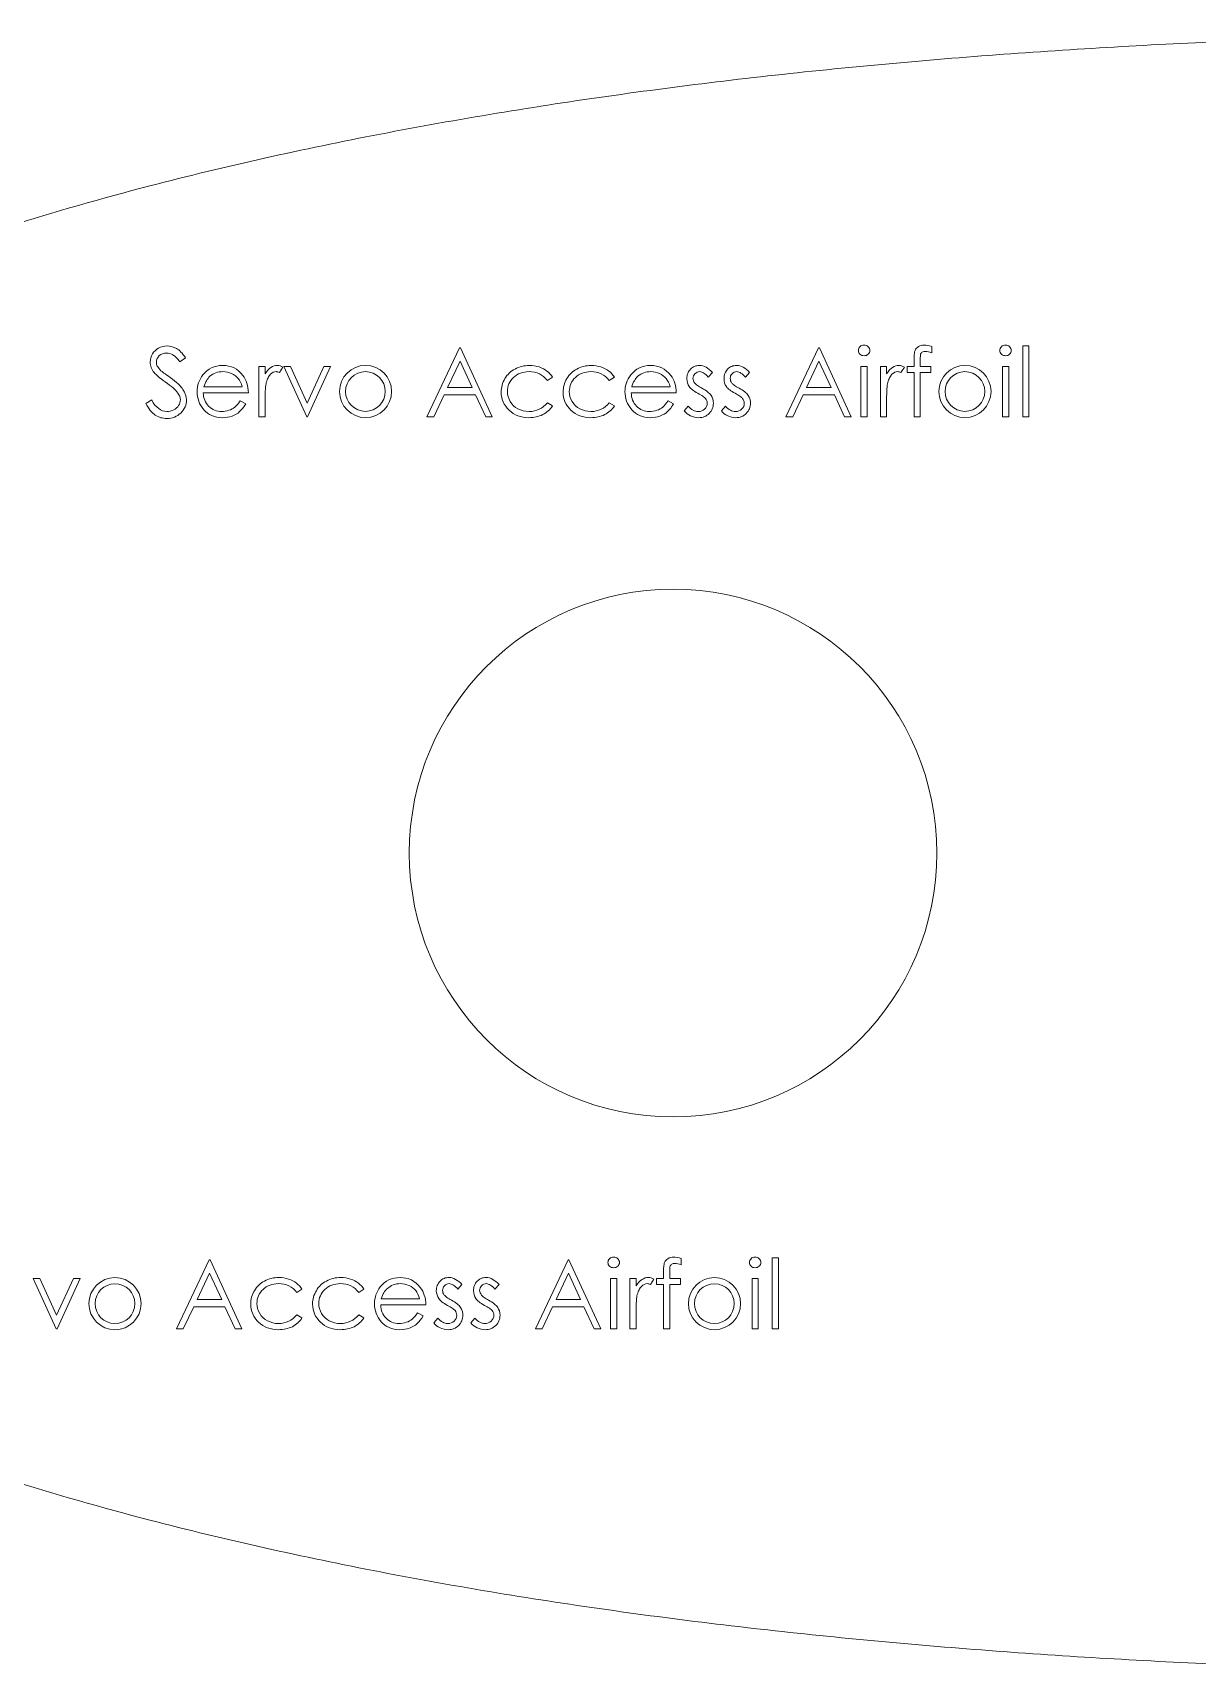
# Model space of a CAD drawing. Header units: inches. Extents: x 2.51 to 9.12, y 4.47 to 5.66.
# Drawn here: x 3.348 to 4.192, y 4.474 to 5.664 of the extents above; entities that cross this region are included whole.
import ezdxf

# ---------------------------------------------------------------- set-up
doc = ezdxf.new("R2010")
doc.units = ezdxf.units.IN
doc.header["$MEASUREMENT"] = 0

msp = doc.modelspace()

# ---------------------------------------------------------------- linework, layer by layer
at = {"color": 5, "linetype": 'Continuous', "lineweight": 0, "flags": 128}
for points in [[(3.4297, 5.3948), (3.4339, 5.3974), (3.4339, 5.3974), (3.4351, 5.3954), (3.4363, 5.3937), (3.4376, 5.3923), (3.439, 5.3911), (3.4404, 5.3902), (3.4418, 5.3896), (3.4433, 5.3892), (3.4449, 5.389), (3.4449, 5.389), (3.4462, 5.3891), (3.4474, 5.3893), (3.4487, 5.3897), (3.4499, 5.3902), (3.451, 5.3908), (3.4519, 5.3916), (3.4528, 5.3924), (3.4534, 5.3933), (3.454, 5.3943), (3.4544, 5.3954), (3.4546, 5.3964), (3.4547, 5.3975), (3.4547, 5.3975), (3.4545, 5.3987), (3.4542, 5.4), (3.4536, 5.4012), (3.4529, 5.4024), (3.4529, 5.4024), (3.4522, 5.4033), (3.4514, 5.4042), (3.4504, 5.4051), (3.4494, 5.4061), (3.4482, 5.4071), (3.4469, 5.4081), (3.4454, 5.4092), (3.4438, 5.4104), (3.4438, 5.4104), (3.4423, 5.4115), (3.4409, 5.4126), (3.4396, 5.4135), (3.4385, 5.4144), (3.4376, 5.4153), (3.4368, 5.416), (3.4361, 5.4166), (3.4357, 5.4172), (3.4357, 5.4172), (3.435, 5.4181), (3.4344, 5.419), (3.4339, 5.4199), (3.4336, 5.4209), (3.4332, 5.4218), (3.433, 5.4228), (3.4329, 5.4238), (3.4329, 5.4248), (3.4329, 5.4248), (3.433, 5.4264), (3.4333, 5.4279), (3.4337, 5.4293), (3.4344, 5.4307), (3.4353, 5.432), (3.4364, 5.4331), (3.4376, 5.4341), (3.4389, 5.4349), (3.4404, 5.4356), (3.4419, 5.4361), (3.4435, 5.4364), (3.4452, 5.4365), (3.4452, 5.4365), (3.4469, 5.4364), (3.4487, 5.436), (3.4503, 5.4354), (3.4519, 5.4347), (3.4527, 5.4342), (3.4535, 5.4336), (3.4543, 5.4329), (3.4551, 5.4321), (3.4559, 5.4312), (3.4568, 5.4302), (3.4576, 5.4292), (3.4585, 5.428), (3.4585, 5.428), (3.4544, 5.4249), (3.4544, 5.4249), (3.4537, 5.4259), (3.453, 5.4267), (3.4523, 5.4275), (3.4516, 5.4282), (3.451, 5.4288), (3.4504, 5.4293), (3.4498, 5.4297), (3.4493, 5.4301), (3.4482, 5.4306), (3.4471, 5.431), (3.4459, 5.4313), (3.4447, 5.4313), (3.4447, 5.4313), (3.4431, 5.4312), (3.4417, 5.4309), (3.4405, 5.4303), (3.4394, 5.4295), (3.4385, 5.4285), (3.4379, 5.4275), (3.4375, 5.4263), (3.4373, 5.425), (3.4373, 5.425), (3.4374, 5.4242), (3.4375, 5.4234), (3.4377, 5.4226), (3.438, 5.4219), (3.4385, 5.4211), (3.439, 5.4203), (3.4398, 5.4194), (3.4406, 5.4185), (3.4406, 5.4185), (3.441, 5.4183), (3.4414, 5.4179), (3.4421, 5.4174), (3.4428, 5.4168), (3.4437, 5.4162), (3.4448, 5.4154), (3.446, 5.4145), (3.4474, 5.4136), (3.4474, 5.4136), (3.449, 5.4124), (3.4505, 5.4112), (3.4518, 5.4101), (3.4531, 5.409), (3.4541, 5.408), (3.4551, 5.4069), (3.4559, 5.4059), (3.4566, 5.405), (3.4577, 5.4031), (3.4585, 5.4012), (3.459, 5.3993), (3.4591, 5.3974), (3.4591, 5.3974), (3.4591, 5.3961), (3.4589, 5.3948), (3.4586, 5.3935), (3.4581, 5.3923), (3.4575, 5.3912), (3.4568, 5.39), (3.456, 5.389), (3.455, 5.3879), (3.4539, 5.387), (3.4528, 5.3862), (3.4516, 5.3855), (3.4504, 5.3849), (3.4491, 5.3845), (3.4477, 5.3842), (3.4463, 5.384), (3.4449, 5.3839), (3.4449, 5.3839), (3.4437, 5.3839), (3.4426, 5.3841), (3.4415, 5.3843), (3.4405, 5.3845), (3.4395, 5.3849), (3.4385, 5.3853), (3.4375, 5.3858), (3.4365, 5.3864), (3.4356, 5.3871), (3.4347, 5.3879), (3.4338, 5.3888), (3.4329, 5.3898), (3.4321, 5.3909), (3.4313, 5.3921), (3.4305, 5.3934), (3.4297, 5.3948)], [(3.6579, 5.4352), (3.6809, 5.3852), (3.6809, 5.3852), (3.6761, 5.3852), (3.6761, 5.3852), (3.6687, 5.4012), (3.6687, 5.4012), (3.646, 5.4012), (3.646, 5.4012), (3.6384, 5.3852), (3.6384, 5.3852), (3.6335, 5.3852), (3.6335, 5.3852), (3.6572, 5.4352), (3.6572, 5.4352), (3.6579, 5.4352)], [(3.9181, 5.4352), (3.9412, 5.3852), (3.9412, 5.3852), (3.9363, 5.3852), (3.9363, 5.3852), (3.9289, 5.4012), (3.9289, 5.4012), (3.9063, 5.4012), (3.9063, 5.4012), (3.8987, 5.3852), (3.8987, 5.3852), (3.8938, 5.3852), (3.8938, 5.3852), (3.9175, 5.4352), (3.9175, 5.4352), (3.9181, 5.4352)], [(3.9505, 5.4371), (3.9513, 5.437), (3.9521, 5.4368), (3.9528, 5.4365), (3.9534, 5.436), (3.954, 5.4354), (3.9543, 5.4347), (3.9546, 5.434), (3.9547, 5.4332), (3.9547, 5.4332), (3.9546, 5.4325), (3.9543, 5.4318), (3.954, 5.4311), (3.9534, 5.4305), (3.9528, 5.4301), (3.9521, 5.4297), (3.9513, 5.4295), (3.9505, 5.4294), (3.9505, 5.4294), (3.9496, 5.4295), (3.9489, 5.4297), (3.9482, 5.4301), (3.9475, 5.4305), (3.947, 5.4311), (3.9466, 5.4318), (3.9464, 5.4325), (3.9463, 5.4332), (3.9463, 5.4332), (3.9464, 5.434), (3.9466, 5.4347), (3.947, 5.4354), (3.9475, 5.436), (3.9482, 5.4365), (3.9489, 5.4368), (3.9496, 5.437), (3.9505, 5.4371)], [(3.9995, 5.4362), (3.9995, 5.4315), (3.9995, 5.4315), (3.9982, 5.432), (3.9971, 5.4323), (3.996, 5.4325), (3.995, 5.4326), (3.995, 5.4326), (3.9943, 5.4326), (3.9937, 5.4325), (3.9931, 5.4323), (3.9926, 5.432), (3.9922, 5.4317), (3.9919, 5.4314), (3.9916, 5.4311), (3.9915, 5.4307), (3.9914, 5.4305), (3.9914, 5.4302), (3.9913, 5.4298), (3.9913, 5.4294), (3.9913, 5.4288), (3.9912, 5.4282), (3.9912, 5.4276), (3.9912, 5.4268), (3.9912, 5.4268), (3.9912, 5.4217), (3.9912, 5.4217), (3.9989, 5.4217), (3.9989, 5.4217), (3.9989, 5.4172), (3.9989, 5.4172), (3.9912, 5.4172), (3.9912, 5.4172), (3.9912, 5.3852), (3.9912, 5.3852), (3.9867, 5.3852), (3.9867, 5.3852), (3.9867, 5.4172), (3.9867, 5.4172), (3.9816, 5.4172), (3.9816, 5.4172), (3.9816, 5.4217), (3.9816, 5.4217), (3.9867, 5.4217), (3.9867, 5.4217), (3.9867, 5.4276), (3.9867, 5.4276), (3.9867, 5.4285), (3.9868, 5.4294), (3.9868, 5.4302), (3.9869, 5.431), (3.987, 5.4317), (3.9871, 5.4323), (3.9873, 5.4328), (3.9874, 5.4333), (3.9878, 5.4341), (3.9884, 5.4348), (3.9891, 5.4355), (3.9899, 5.4361), (3.9908, 5.4365), (3.9918, 5.4368), (3.9929, 5.437), (3.9941, 5.4371), (3.9941, 5.4371), (3.9953, 5.437), (3.9966, 5.4369), (3.998, 5.4366), (3.9995, 5.4362)], [(4.053, 5.4371), (4.0539, 5.437), (4.0546, 5.4368), (4.0553, 5.4365), (4.056, 5.436), (4.0565, 5.4354), (4.0569, 5.4347), (4.0571, 5.434), (4.0572, 5.4332), (4.0572, 5.4332), (4.0571, 5.4325), (4.0569, 5.4318), (4.0565, 5.4311), (4.056, 5.4305), (4.0553, 5.4301), (4.0546, 5.4297), (4.0539, 5.4295), (4.053, 5.4294), (4.053, 5.4294), (4.0522, 5.4295), (4.0515, 5.4297), (4.0507, 5.4301), (4.0501, 5.4305), (4.0496, 5.4311), (4.0492, 5.4318), (4.049, 5.4325), (4.0489, 5.4332), (4.0489, 5.4332), (4.049, 5.434), (4.0492, 5.4347), (4.0496, 5.4354), (4.0501, 5.436), (4.0507, 5.4365), (4.0515, 5.4368), (4.0522, 5.437), (4.053, 5.4371)], [(4.0656, 5.4365), (4.07, 5.4365), (4.07, 5.4365), (4.07, 5.3852), (4.07, 5.3852), (4.0656, 5.3852), (4.0656, 5.3852), (4.0656, 5.4365)], [(3.6575, 5.4254), (3.6484, 5.4063), (3.6484, 5.4063), (3.6663, 5.4063), (3.6663, 5.4063), (3.6575, 5.4254)], [(3.9177, 5.4254), (3.9087, 5.4063), (3.9087, 5.4063), (3.9266, 5.4063), (3.9266, 5.4063), (3.9177, 5.4254)], [(3.4981, 5.3967), (3.5021, 5.3946), (3.5021, 5.3946), (3.5011, 5.393), (3.5001, 5.3915), (3.4989, 5.3901), (3.4977, 5.3889), (3.4965, 5.3879), (3.4951, 5.3871), (3.4937, 5.3863), (3.4922, 5.3857), (3.4906, 5.3852), (3.4889, 5.3848), (3.4871, 5.3846), (3.4852, 5.3845), (3.4852, 5.3845), (3.4831, 5.3846), (3.4811, 5.3849), (3.4793, 5.3854), (3.4775, 5.386), (3.4759, 5.3868), (3.4744, 5.3878), (3.473, 5.389), (3.4717, 5.3903), (3.4706, 5.3918), (3.4696, 5.3933), (3.4687, 5.3948), (3.4681, 5.3965), (3.4675, 5.3981), (3.4671, 5.3998), (3.4669, 5.4016), (3.4668, 5.4034), (3.4668, 5.4034), (3.4669, 5.405), (3.4671, 5.4067), (3.4674, 5.4083), (3.4679, 5.4098), (3.4685, 5.4113), (3.4692, 5.4128), (3.4701, 5.4142), (3.471, 5.4156), (3.471, 5.4156), (3.4724, 5.4171), (3.4739, 5.4185), (3.4755, 5.4197), (3.4773, 5.4207), (3.4791, 5.4214), (3.4811, 5.4219), (3.4831, 5.4223), (3.4853, 5.4224), (3.4853, 5.4224), (3.4876, 5.4223), (3.4897, 5.4219), (3.4917, 5.4214), (3.4936, 5.4206), (3.4954, 5.4196), (3.4971, 5.4183), (3.4986, 5.4169), (3.5, 5.4152), (3.5, 5.4152), (3.501, 5.4139), (3.5017, 5.4125), (3.5024, 5.411), (3.503, 5.4095), (3.5034, 5.4078), (3.5037, 5.4061), (3.5039, 5.4044), (3.504, 5.4025), (3.504, 5.4025), (3.4713, 5.4025), (3.4713, 5.4025), (3.4714, 5.401), (3.4716, 5.3997), (3.4719, 5.3984), (3.4724, 5.3971), (3.4729, 5.3959), (3.4736, 5.3948), (3.4744, 5.3938), (3.4752, 5.3928), (3.4762, 5.3919), (3.4773, 5.3912), (3.4784, 5.3905), (3.4795, 5.39), (3.4807, 5.3896), (3.482, 5.3893), (3.4833, 5.3891), (3.4847, 5.389), (3.4847, 5.389), (3.486, 5.3891), (3.4873, 5.3892), (3.4886, 5.3895), (3.4899, 5.3899), (3.4911, 5.3903), (3.4923, 5.3909), (3.4933, 5.3915), (3.4942, 5.3922), (3.4951, 5.393), (3.4961, 5.394), (3.4971, 5.3952), (3.4981, 5.3967)], [(3.4995, 5.407), (3.499, 5.4088), (3.4983, 5.4103), (3.4976, 5.4117), (3.4967, 5.4129), (3.4957, 5.414), (3.4946, 5.4149), (3.4933, 5.4158), (3.4919, 5.4165), (3.4904, 5.4171), (3.4888, 5.4175), (3.4872, 5.4178), (3.4856, 5.4179), (3.4856, 5.4179), (3.4842, 5.4178), (3.4829, 5.4177), (3.4817, 5.4174), (3.4805, 5.417), (3.4793, 5.4165), (3.4782, 5.416), (3.4771, 5.4153), (3.4761, 5.4145), (3.4761, 5.4145), (3.4754, 5.4138), (3.4748, 5.413), (3.4742, 5.4122), (3.4736, 5.4113), (3.4731, 5.4104), (3.4726, 5.4093), (3.4722, 5.4082), (3.4718, 5.407), (3.4718, 5.407), (3.4995, 5.407)], [(3.5117, 5.4217), (3.5162, 5.4217), (3.5162, 5.4217), (3.5162, 5.4163), (3.5162, 5.4163), (3.5172, 5.4178), (3.5183, 5.4191), (3.5193, 5.4201), (3.5204, 5.4209), (3.5216, 5.4216), (3.5227, 5.422), (3.5239, 5.4223), (3.5251, 5.4224), (3.5251, 5.4224), (3.526, 5.4223), (3.527, 5.4221), (3.528, 5.4217), (3.529, 5.4211), (3.529, 5.4211), (3.5265, 5.4172), (3.5265, 5.4172), (3.5259, 5.4175), (3.5253, 5.4177), (3.5247, 5.4178), (3.5243, 5.4179), (3.5243, 5.4179), (3.5232, 5.4178), (3.5221, 5.4174), (3.5211, 5.4168), (3.5201, 5.416), (3.5196, 5.4154), (3.5191, 5.4149), (3.5187, 5.4142), (3.5183, 5.4135), (3.5179, 5.4127), (3.5176, 5.4119), (3.5173, 5.411), (3.517, 5.41), (3.517, 5.41), (3.5168, 5.4091), (3.5166, 5.4081), (3.5165, 5.4068), (3.5164, 5.4053), (3.5163, 5.4037), (3.5162, 5.4018), (3.5162, 5.3997), (3.5162, 5.3975), (3.5162, 5.3975), (3.5162, 5.3852), (3.5162, 5.3852), (3.5117, 5.3852), (3.5117, 5.3852), (3.5117, 5.4217)], [(3.5297, 5.4217), (3.5345, 5.4217), (3.5345, 5.4217), (3.5466, 5.3951), (3.5466, 5.3951), (3.5588, 5.4217), (3.5588, 5.4217), (3.5636, 5.4217), (3.5636, 5.4217), (3.547, 5.3852), (3.547, 5.3852), (3.5463, 5.3852), (3.5463, 5.3852), (3.5297, 5.4217)], [(3.7245, 5.4138), (3.7208, 5.4115), (3.7208, 5.4115), (3.7195, 5.413), (3.7181, 5.4143), (3.7166, 5.4154), (3.715, 5.4163), (3.7133, 5.417), (3.7115, 5.4175), (3.7095, 5.4178), (3.7075, 5.4179), (3.7075, 5.4179), (3.7058, 5.4178), (3.7042, 5.4176), (3.7027, 5.4173), (3.7013, 5.4168), (3.6999, 5.4162), (3.6987, 5.4155), (3.6974, 5.4147), (3.6963, 5.4137), (3.6952, 5.4126), (3.6943, 5.4115), (3.6936, 5.4103), (3.6929, 5.4091), (3.6925, 5.4078), (3.6921, 5.4064), (3.6919, 5.405), (3.6918, 5.4036), (3.6918, 5.4036), (3.692, 5.4016), (3.6923, 5.3998), (3.693, 5.398), (3.6939, 5.3962), (3.695, 5.3946), (3.6963, 5.3932), (3.6978, 5.392), (3.6995, 5.3909), (3.7013, 5.3901), (3.7033, 5.3895), (3.7053, 5.3892), (3.7075, 5.389), (3.7075, 5.389), (3.7095, 5.3891), (3.7114, 5.3894), (3.7132, 5.3899), (3.7149, 5.3906), (3.7165, 5.3915), (3.718, 5.3926), (3.7194, 5.3939), (3.7208, 5.3954), (3.7208, 5.3954), (3.7245, 5.393), (3.7245, 5.393), (3.7238, 5.392), (3.7231, 5.3911), (3.7223, 5.3902), (3.7214, 5.3894), (3.7205, 5.3887), (3.7196, 5.388), (3.7186, 5.3873), (3.7175, 5.3868), (3.7164, 5.3862), (3.7152, 5.3858), (3.714, 5.3854), (3.7128, 5.3851), (3.7115, 5.3849), (3.7102, 5.3847), (3.7088, 5.3846), (3.7074, 5.3845), (3.7074, 5.3845), (3.7053, 5.3846), (3.7033, 5.3849), (3.7013, 5.3853), (3.6995, 5.3859), (3.6978, 5.3867), (3.6961, 5.3876), (3.6945, 5.3887), (3.6931, 5.39), (3.6917, 5.3914), (3.6906, 5.3928), (3.6896, 5.3944), (3.6888, 5.396), (3.6881, 5.3977), (3.6877, 5.3994), (3.6874, 5.4012), (3.6873, 5.4032), (3.6873, 5.4032), (3.6874, 5.4044), (3.6875, 5.4057), (3.6877, 5.407), (3.688, 5.4082), (3.6884, 5.4094), (3.6888, 5.4106), (3.6894, 5.4117), (3.69, 5.4129), (3.6907, 5.4139), (3.6915, 5.415), (3.6923, 5.4159), (3.6932, 5.4168), (3.6941, 5.4177), (3.6951, 5.4185), (3.6962, 5.4192), (3.6974, 5.4198), (3.6985, 5.4204), (3.6998, 5.421), (3.701, 5.4214), (3.7023, 5.4217), (3.7036, 5.422), (3.705, 5.4222), (3.7064, 5.4223), (3.7078, 5.4224), (3.7078, 5.4224), (3.7096, 5.4223), (3.7114, 5.4221), (3.7131, 5.4217), (3.7148, 5.4213), (3.7164, 5.4207), (3.7179, 5.42), (3.7193, 5.4192), (3.7205, 5.4183), (3.7217, 5.4174), (3.7227, 5.4163), (3.7237, 5.4151), (3.7245, 5.4138)], [(3.7694, 5.4138), (3.7656, 5.4115), (3.7656, 5.4115), (3.7644, 5.413), (3.763, 5.4143), (3.7615, 5.4154), (3.7599, 5.4163), (3.7582, 5.417), (3.7563, 5.4175), (3.7544, 5.4178), (3.7523, 5.4179), (3.7523, 5.4179), (3.7507, 5.4178), (3.7491, 5.4176), (3.7476, 5.4173), (3.7462, 5.4168), (3.7448, 5.4162), (3.7435, 5.4155), (3.7423, 5.4147), (3.7412, 5.4137), (3.7401, 5.4126), (3.7392, 5.4115), (3.7384, 5.4103), (3.7378, 5.4091), (3.7373, 5.4078), (3.737, 5.4064), (3.7368, 5.405), (3.7367, 5.4036), (3.7367, 5.4036), (3.7368, 5.4016), (3.7372, 5.3998), (3.7379, 5.398), (3.7387, 5.3962), (3.7399, 5.3946), (3.7412, 5.3932), (3.7427, 5.392), (3.7444, 5.3909), (3.7462, 5.3901), (3.7482, 5.3895), (3.7502, 5.3892), (3.7524, 5.389), (3.7524, 5.389), (3.7544, 5.3891), (3.7562, 5.3894), (3.758, 5.3899), (3.7598, 5.3906), (3.7614, 5.3915), (3.7629, 5.3926), (3.7643, 5.3939), (3.7656, 5.3954), (3.7656, 5.3954), (3.7694, 5.393), (3.7694, 5.393), (3.7687, 5.392), (3.768, 5.3911), (3.7672, 5.3902), (3.7663, 5.3894), (3.7654, 5.3887), (3.7644, 5.388), (3.7634, 5.3873), (3.7624, 5.3868), (3.7612, 5.3862), (3.7601, 5.3858), (3.7589, 5.3854), (3.7576, 5.3851), (3.7564, 5.3849), (3.755, 5.3847), (3.7537, 5.3846), (3.7523, 5.3845), (3.7523, 5.3845), (3.7502, 5.3846), (3.7482, 5.3849), (3.7462, 5.3853), (3.7444, 5.3859), (3.7426, 5.3867), (3.741, 5.3876), (3.7394, 5.3887), (3.7379, 5.39), (3.7366, 5.3914), (3.7354, 5.3928), (3.7345, 5.3944), (3.7336, 5.396), (3.733, 5.3977), (3.7326, 5.3994), (3.7323, 5.4012), (3.7322, 5.4032), (3.7322, 5.4032), (3.7323, 5.4044), (3.7324, 5.4057), (3.7326, 5.407), (3.7329, 5.4082), (3.7333, 5.4094), (3.7337, 5.4106), (3.7343, 5.4117), (3.7349, 5.4129), (3.7356, 5.4139), (3.7363, 5.415), (3.7372, 5.4159), (3.7381, 5.4168), (3.739, 5.4177), (3.74, 5.4185), (3.7411, 5.4192), (3.7422, 5.4198), (3.7434, 5.4204), (3.7446, 5.421), (3.7459, 5.4214), (3.7472, 5.4217), (3.7485, 5.422), (3.7498, 5.4222), (3.7512, 5.4223), (3.7527, 5.4224), (3.7527, 5.4224), (3.7545, 5.4223), (3.7562, 5.4221), (3.758, 5.4217), (3.7597, 5.4213), (3.7613, 5.4207), (3.7628, 5.42), (3.7642, 5.4192), (3.7654, 5.4183), (3.7665, 5.4174), (3.7676, 5.4163), (3.7685, 5.4151), (3.7694, 5.4138)], [(3.8084, 5.3967), (3.8123, 5.3946), (3.8123, 5.3946), (3.8114, 5.393), (3.8103, 5.3915), (3.8092, 5.3901), (3.808, 5.3889), (3.8067, 5.3879), (3.8054, 5.3871), (3.8039, 5.3863), (3.8024, 5.3857), (3.8008, 5.3852), (3.7992, 5.3848), (3.7974, 5.3846), (3.7955, 5.3845), (3.7955, 5.3845), (3.7934, 5.3846), (3.7914, 5.3849), (3.7895, 5.3854), (3.7878, 5.386), (3.7861, 5.3868), (3.7846, 5.3878), (3.7832, 5.389), (3.782, 5.3903), (3.7808, 5.3918), (3.7798, 5.3933), (3.779, 5.3948), (3.7783, 5.3965), (3.7778, 5.3981), (3.7774, 5.3998), (3.7772, 5.4016), (3.7771, 5.4034), (3.7771, 5.4034), (3.7772, 5.405), (3.7773, 5.4067), (3.7777, 5.4083), (3.7781, 5.4098), (3.7787, 5.4113), (3.7795, 5.4128), (3.7803, 5.4142), (3.7813, 5.4156), (3.7813, 5.4156), (3.7827, 5.4171), (3.7842, 5.4185), (3.7858, 5.4197), (3.7875, 5.4207), (3.7894, 5.4214), (3.7913, 5.4219), (3.7934, 5.4223), (3.7956, 5.4224), (3.7956, 5.4224), (3.7978, 5.4223), (3.8, 5.4219), (3.802, 5.4214), (3.8039, 5.4206), (3.8056, 5.4196), (3.8073, 5.4183), (3.8089, 5.4169), (3.8103, 5.4152), (3.8103, 5.4152), (3.8112, 5.4139), (3.812, 5.4125), (3.8127, 5.411), (3.8132, 5.4095), (3.8137, 5.4078), (3.814, 5.4061), (3.8142, 5.4044), (3.8143, 5.4025), (3.8143, 5.4025), (3.7816, 5.4025), (3.7816, 5.4025), (3.7817, 5.401), (3.7819, 5.3997), (3.7822, 5.3984), (3.7826, 5.3971), (3.7832, 5.3959), (3.7838, 5.3948), (3.7846, 5.3938), (3.7855, 5.3928), (3.7865, 5.3919), (3.7875, 5.3912), (3.7886, 5.3905), (3.7898, 5.39), (3.791, 5.3896), (3.7922, 5.3893), (3.7935, 5.3891), (3.7949, 5.389), (3.7949, 5.389), (3.7962, 5.3891), (3.7976, 5.3892), (3.7989, 5.3895), (3.8001, 5.3899), (3.8014, 5.3903), (3.8025, 5.3909), (3.8035, 5.3915), (3.8045, 5.3922), (3.8054, 5.393), (3.8063, 5.394), (3.8073, 5.3952), (3.8084, 5.3967)], [(3.8098, 5.407), (3.8093, 5.4088), (3.8086, 5.4103), (3.8078, 5.4117), (3.807, 5.4129), (3.806, 5.414), (3.8049, 5.4149), (3.8036, 5.4158), (3.8021, 5.4165), (3.8006, 5.4171), (3.7991, 5.4175), (3.7975, 5.4178), (3.7958, 5.4179), (3.7958, 5.4179), (3.7945, 5.4178), (3.7932, 5.4177), (3.7919, 5.4174), (3.7907, 5.417), (3.7896, 5.4165), (3.7885, 5.416), (3.7874, 5.4153), (3.7864, 5.4145), (3.7864, 5.4145), (3.7857, 5.4138), (3.785, 5.413), (3.7844, 5.4122), (3.7839, 5.4113), (3.7833, 5.4104), (3.7829, 5.4093), (3.7824, 5.4082), (3.782, 5.407), (3.782, 5.407), (3.8098, 5.407)], [(3.8406, 5.4172), (3.8375, 5.414), (3.8375, 5.414), (3.8367, 5.4149), (3.8359, 5.4157), (3.8351, 5.4164), (3.8343, 5.4169), (3.8335, 5.4173), (3.8327, 5.4176), (3.832, 5.4178), (3.8312, 5.4179), (3.8312, 5.4179), (3.8303, 5.4178), (3.8294, 5.4175), (3.8286, 5.417), (3.8278, 5.4164), (3.8272, 5.4156), (3.8268, 5.4148), (3.8265, 5.4139), (3.8264, 5.413), (3.8264, 5.413), (3.8265, 5.4121), (3.8268, 5.4113), (3.8271, 5.4104), (3.8277, 5.4096), (3.8277, 5.4096), (3.828, 5.4092), (3.8285, 5.4088), (3.829, 5.4084), (3.8296, 5.4079), (3.8303, 5.4074), (3.8311, 5.4069), (3.832, 5.4064), (3.8329, 5.4059), (3.8329, 5.4059), (3.8341, 5.4052), (3.8351, 5.4046), (3.8361, 5.4039), (3.837, 5.4033), (3.8377, 5.4026), (3.8384, 5.402), (3.839, 5.4014), (3.8395, 5.4007), (3.8395, 5.4007), (3.8402, 5.3995), (3.8408, 5.3981), (3.8411, 5.3966), (3.8412, 5.3951), (3.8412, 5.3951), (3.8411, 5.394), (3.841, 5.393), (3.8408, 5.392), (3.8404, 5.391), (3.84, 5.3901), (3.8395, 5.3892), (3.8388, 5.3884), (3.8381, 5.3876), (3.8373, 5.3869), (3.8365, 5.3863), (3.8356, 5.3857), (3.8347, 5.3853), (3.8337, 5.385), (3.8327, 5.3847), (3.8316, 5.3846), (3.8305, 5.3845), (3.8305, 5.3845), (3.829, 5.3846), (3.8275, 5.3849), (3.8261, 5.3853), (3.8246, 5.3859), (3.8233, 5.3866), (3.8221, 5.3874), (3.821, 5.3884), (3.82, 5.3895), (3.82, 5.3895), (3.823, 5.3929), (3.823, 5.3929), (3.8239, 5.392), (3.8247, 5.3912), (3.8256, 5.3905), (3.8265, 5.39), (3.8274, 5.3896), (3.8284, 5.3893), (3.8293, 5.3891), (3.8303, 5.389), (3.8303, 5.389), (3.8315, 5.3891), (3.8327, 5.3895), (3.8338, 5.39), (3.8348, 5.3908), (3.8356, 5.3917), (3.8362, 5.3927), (3.8366, 5.3938), (3.8367, 5.3949), (3.8367, 5.3949), (3.8366, 5.3959), (3.8364, 5.3968), (3.836, 5.3976), (3.8355, 5.3984), (3.8355, 5.3984), (3.8351, 5.3988), (3.8347, 5.3992), (3.8341, 5.3996), (3.8335, 5.4001), (3.8327, 5.4006), (3.8319, 5.4011), (3.831, 5.4016), (3.8299, 5.4022), (3.8299, 5.4022), (3.8288, 5.4028), (3.8278, 5.4034), (3.8269, 5.4041), (3.826, 5.4047), (3.8253, 5.4053), (3.8247, 5.4059), (3.8241, 5.4065), (3.8236, 5.4071), (3.8236, 5.4071), (3.8229, 5.4084), (3.8224, 5.4098), (3.8221, 5.4112), (3.822, 5.4128), (3.822, 5.4128), (3.822, 5.4138), (3.8221, 5.4148), (3.8223, 5.4157), (3.8226, 5.4166), (3.823, 5.4174), (3.8234, 5.4182), (3.824, 5.4189), (3.8246, 5.4196), (3.8253, 5.4203), (3.826, 5.4208), (3.8267, 5.4213), (3.8275, 5.4217), (3.8284, 5.422), (3.8293, 5.4222), (3.8302, 5.4223), (3.8312, 5.4224), (3.8312, 5.4224), (3.8324, 5.4223), (3.8335, 5.422), (3.8347, 5.4216), (3.8359, 5.4211), (3.837, 5.4203), (3.8382, 5.4194), (3.8394, 5.4184), (3.8406, 5.4172)], [(3.8675, 5.4172), (3.8644, 5.414), (3.8644, 5.414), (3.8636, 5.4149), (3.8628, 5.4157), (3.862, 5.4164), (3.8612, 5.4169), (3.8605, 5.4173), (3.8597, 5.4176), (3.8589, 5.4178), (3.8581, 5.4179), (3.8581, 5.4179), (3.8572, 5.4178), (3.8563, 5.4175), (3.8555, 5.417), (3.8548, 5.4164), (3.8542, 5.4156), (3.8537, 5.4148), (3.8535, 5.4139), (3.8534, 5.413), (3.8534, 5.413), (3.8535, 5.4121), (3.8537, 5.4113), (3.8541, 5.4104), (3.8546, 5.4096), (3.8546, 5.4096), (3.855, 5.4092), (3.8554, 5.4088), (3.8559, 5.4084), (3.8565, 5.4079), (3.8572, 5.4074), (3.858, 5.4069), (3.8589, 5.4064), (3.8598, 5.4059), (3.8598, 5.4059), (3.861, 5.4052), (3.8621, 5.4046), (3.863, 5.4039), (3.8639, 5.4033), (3.8647, 5.4026), (3.8654, 5.402), (3.8659, 5.4014), (3.8664, 5.4007), (3.8664, 5.4007), (3.8672, 5.3995), (3.8677, 5.3981), (3.868, 5.3966), (3.8681, 5.3951), (3.8681, 5.3951), (3.8681, 5.394), (3.8679, 5.393), (3.8677, 5.392), (3.8674, 5.391), (3.8669, 5.3901), (3.8664, 5.3892), (3.8658, 5.3884), (3.865, 5.3876), (3.8643, 5.3869), (3.8634, 5.3863), (3.8625, 5.3857), (3.8616, 5.3853), (3.8606, 5.385), (3.8596, 5.3847), (3.8585, 5.3846), (3.8574, 5.3845), (3.8574, 5.3845), (3.8559, 5.3846), (3.8544, 5.3849), (3.853, 5.3853), (3.8516, 5.3859), (3.8502, 5.3866), (3.849, 5.3874), (3.8479, 5.3884), (3.847, 5.3895), (3.847, 5.3895), (3.8499, 5.3929), (3.8499, 5.3929), (3.8508, 5.392), (3.8517, 5.3912), (3.8526, 5.3905), (3.8535, 5.39), (3.8544, 5.3896), (3.8553, 5.3893), (3.8562, 5.3891), (3.8572, 5.389), (3.8572, 5.389), (3.8585, 5.3891), (3.8597, 5.3895), (3.8608, 5.39), (3.8617, 5.3908), (3.8626, 5.3917), (3.8632, 5.3927), (3.8635, 5.3938), (3.8636, 5.3949), (3.8636, 5.3949), (3.8635, 5.3959), (3.8633, 5.3968), (3.8629, 5.3976), (3.8624, 5.3984), (3.8624, 5.3984), (3.862, 5.3988), (3.8616, 5.3992), (3.861, 5.3996), (3.8604, 5.4001), (3.8597, 5.4006), (3.8588, 5.4011), (3.8579, 5.4016), (3.8569, 5.4022), (3.8569, 5.4022), (3.8557, 5.4028), (3.8547, 5.4034), (3.8538, 5.4041), (3.853, 5.4047), (3.8522, 5.4053), (3.8516, 5.4059), (3.851, 5.4065), (3.8506, 5.4071), (3.8506, 5.4071), (3.8498, 5.4084), (3.8493, 5.4098), (3.849, 5.4112), (3.8489, 5.4128), (3.8489, 5.4128), (3.8489, 5.4138), (3.849, 5.4148), (3.8493, 5.4157), (3.8495, 5.4166), (3.8499, 5.4174), (3.8504, 5.4182), (3.8509, 5.4189), (3.8515, 5.4196), (3.8522, 5.4203), (3.8529, 5.4208), (3.8537, 5.4213), (3.8545, 5.4217), (3.8553, 5.422), (3.8562, 5.4222), (3.8571, 5.4223), (3.8581, 5.4224), (3.8581, 5.4224), (3.8593, 5.4223), (3.8604, 5.422), (3.8616, 5.4216), (3.8628, 5.4211), (3.8639, 5.4203), (3.8651, 5.4194), (3.8663, 5.4184), (3.8675, 5.4172)], [(3.9482, 5.4217), (3.9527, 5.4217), (3.9527, 5.4217), (3.9527, 5.3852), (3.9527, 5.3852), (3.9482, 5.3852), (3.9482, 5.3852), (3.9482, 5.4217)], [(3.9623, 5.4217), (3.9668, 5.4217), (3.9668, 5.4217), (3.9668, 5.4163), (3.9668, 5.4163), (3.9679, 5.4178), (3.9689, 5.4191), (3.97, 5.4201), (3.9711, 5.4209), (3.9722, 5.4216), (3.9734, 5.422), (3.9745, 5.4223), (3.9757, 5.4224), (3.9757, 5.4224), (3.9767, 5.4223), (3.9776, 5.4221), (3.9786, 5.4217), (3.9797, 5.4211), (3.9797, 5.4211), (3.9772, 5.4172), (3.9772, 5.4172), (3.9765, 5.4175), (3.9759, 5.4177), (3.9754, 5.4178), (3.9749, 5.4179), (3.9749, 5.4179), (3.9738, 5.4178), (3.9728, 5.4174), (3.9717, 5.4168), (3.9707, 5.416), (3.9702, 5.4154), (3.9698, 5.4149), (3.9693, 5.4142), (3.9689, 5.4135), (3.9686, 5.4127), (3.9682, 5.4119), (3.9679, 5.411), (3.9676, 5.41), (3.9676, 5.41), (3.9674, 5.4091), (3.9673, 5.4081), (3.9671, 5.4068), (3.967, 5.4053), (3.9669, 5.4037), (3.9669, 5.4018), (3.9668, 5.3997), (3.9668, 5.3975), (3.9668, 5.3975), (3.9668, 5.3852), (3.9668, 5.3852), (3.9623, 5.3852), (3.9623, 5.3852), (3.9623, 5.4217)], [(4.0508, 5.4217), (4.0553, 5.4217), (4.0553, 5.4217), (4.0553, 5.3852), (4.0553, 5.3852), (4.0508, 5.3852), (4.0508, 5.3852), (4.0508, 5.4217)], [(3.4762, 4.774), (3.4993, 4.724), (3.4993, 4.724), (3.4944, 4.724), (3.4944, 4.724), (3.487, 4.74), (3.487, 4.74), (3.4644, 4.74), (3.4644, 4.74), (3.4568, 4.724), (3.4568, 4.724), (3.4519, 4.724), (3.4519, 4.724), (3.4756, 4.774), (3.4756, 4.774), (3.4762, 4.774)], [(3.7365, 4.774), (3.7596, 4.724), (3.7596, 4.724), (3.7547, 4.724), (3.7547, 4.724), (3.7473, 4.74), (3.7473, 4.74), (3.7246, 4.74), (3.7246, 4.74), (3.717, 4.724), (3.717, 4.724), (3.7121, 4.724), (3.7121, 4.724), (3.7359, 4.774), (3.7359, 4.774), (3.7365, 4.774)], [(3.7688, 4.7759), (3.7697, 4.7758), (3.7704, 4.7756), (3.7712, 4.7753), (3.7718, 4.7748), (3.7723, 4.7742), (3.7727, 4.7735), (3.773, 4.7728), (3.773, 4.772), (3.773, 4.772), (3.773, 4.7713), (3.7727, 4.7706), (3.7723, 4.7699), (3.7718, 4.7693), (3.7712, 4.7688), (3.7704, 4.7685), (3.7697, 4.7683), (3.7688, 4.7682), (3.7688, 4.7682), (3.768, 4.7683), (3.7673, 4.7685), (3.7666, 4.7688), (3.7659, 4.7693), (3.7654, 4.7699), (3.765, 4.7706), (3.7648, 4.7713), (3.7647, 4.772), (3.7647, 4.772), (3.7648, 4.7728), (3.765, 4.7735), (3.7654, 4.7742), (3.7659, 4.7748), (3.7666, 4.7753), (3.7673, 4.7756), (3.768, 4.7758), (3.7688, 4.7759)], [(3.8179, 4.775), (3.8179, 4.7703), (3.8179, 4.7703), (3.8166, 4.7708), (3.8154, 4.7711), (3.8143, 4.7713), (3.8134, 4.7714), (3.8134, 4.7714), (3.8127, 4.7714), (3.8121, 4.7713), (3.8115, 4.7711), (3.811, 4.7708), (3.8106, 4.7705), (3.8103, 4.7702), (3.81, 4.7699), (3.8098, 4.7695), (3.8098, 4.7693), (3.8097, 4.769), (3.8097, 4.7686), (3.8097, 4.7682), (3.8096, 4.7676), (3.8096, 4.767), (3.8096, 4.7663), (3.8096, 4.7656), (3.8096, 4.7656), (3.8096, 4.7605), (3.8096, 4.7605), (3.8173, 4.7605), (3.8173, 4.7605), (3.8173, 4.756), (3.8173, 4.756), (3.8096, 4.756), (3.8096, 4.756), (3.8096, 4.724), (3.8096, 4.724), (3.8051, 4.724), (3.8051, 4.724), (3.8051, 4.756), (3.8051, 4.756), (3.8, 4.756), (3.8, 4.756), (3.8, 4.7605), (3.8, 4.7605), (3.8051, 4.7605), (3.8051, 4.7605), (3.8051, 4.7663), (3.8051, 4.7663), (3.8051, 4.7673), (3.8051, 4.7682), (3.8052, 4.769), (3.8053, 4.7698), (3.8054, 4.7705), (3.8055, 4.7711), (3.8056, 4.7716), (3.8058, 4.7721), (3.8062, 4.7729), (3.8068, 4.7736), (3.8074, 4.7743), (3.8082, 4.7748), (3.8092, 4.7753), (3.8102, 4.7756), (3.8113, 4.7758), (3.8124, 4.7759), (3.8124, 4.7759), (3.8136, 4.7758), (3.8149, 4.7757), (3.8164, 4.7754), (3.8179, 4.775)], [(3.8714, 4.7759), (3.8722, 4.7758), (3.873, 4.7756), (3.8737, 4.7753), (3.8744, 4.7748), (3.8749, 4.7742), (3.8753, 4.7735), (3.8755, 4.7728), (3.8756, 4.772), (3.8756, 4.772), (3.8755, 4.7713), (3.8753, 4.7706), (3.8749, 4.7699), (3.8744, 4.7693), (3.8737, 4.7688), (3.873, 4.7685), (3.8722, 4.7683), (3.8714, 4.7682), (3.8714, 4.7682), (3.8706, 4.7683), (3.8698, 4.7685), (3.8691, 4.7688), (3.8685, 4.7693), (3.868, 4.7699), (3.8676, 4.7706), (3.8673, 4.7713), (3.8673, 4.772), (3.8673, 4.772), (3.8673, 4.7728), (3.8676, 4.7735), (3.868, 4.7742), (3.8685, 4.7748), (3.8691, 4.7753), (3.8698, 4.7756), (3.8706, 4.7758), (3.8714, 4.7759)], [(3.8839, 4.7753), (3.8884, 4.7753), (3.8884, 4.7753), (3.8884, 4.724), (3.8884, 4.724), (3.8839, 4.724), (3.8839, 4.724), (3.8839, 4.7753)], [(3.348, 4.7605), (3.3529, 4.7605), (3.3529, 4.7605), (3.365, 4.7339), (3.365, 4.7339), (3.3771, 4.7605), (3.3771, 4.7605), (3.382, 4.7605), (3.382, 4.7605), (3.3653, 4.724), (3.3653, 4.724), (3.3647, 4.724), (3.3647, 4.724), (3.348, 4.7605)], [(3.4759, 4.7642), (3.4668, 4.7451), (3.4668, 4.7451), (3.4847, 4.7451), (3.4847, 4.7451), (3.4759, 4.7642)], [(3.5429, 4.7526), (3.5391, 4.7503), (3.5391, 4.7503), (3.5379, 4.7518), (3.5365, 4.7531), (3.535, 4.7542), (3.5334, 4.7551), (3.5317, 4.7558), (3.5298, 4.7563), (3.5279, 4.7566), (3.5258, 4.7567), (3.5258, 4.7567), (3.5242, 4.7566), (3.5226, 4.7564), (3.5211, 4.7561), (3.5197, 4.7556), (3.5183, 4.755), (3.517, 4.7543), (3.5158, 4.7535), (3.5147, 4.7525), (3.5136, 4.7514), (3.5127, 4.7503), (3.5119, 4.7491), (3.5113, 4.7479), (3.5108, 4.7466), (3.5105, 4.7452), (3.5103, 4.7438), (3.5102, 4.7423), (3.5102, 4.7423), (3.5103, 4.7404), (3.5107, 4.7386), (3.5114, 4.7368), (3.5123, 4.735), (3.5134, 4.7334), (3.5147, 4.732), (3.5162, 4.7308), (3.5179, 4.7297), (3.5197, 4.7289), (3.5217, 4.7283), (3.5237, 4.7279), (3.5259, 4.7278), (3.5259, 4.7278), (3.5279, 4.7279), (3.5298, 4.7282), (3.5315, 4.7287), (3.5333, 4.7294), (3.5349, 4.7303), (3.5364, 4.7314), (3.5378, 4.7327), (3.5391, 4.7342), (3.5391, 4.7342), (3.5429, 4.7318), (3.5429, 4.7318), (3.5422, 4.7308), (3.5415, 4.7299), (3.5407, 4.729), (3.5398, 4.7282), (3.5389, 4.7275), (3.538, 4.7268), (3.5369, 4.7261), (3.5359, 4.7255), (3.5347, 4.725), (3.5336, 4.7246), (3.5324, 4.7242), (3.5311, 4.7239), (3.5299, 4.7236), (3.5286, 4.7235), (3.5272, 4.7234), (3.5258, 4.7233), (3.5258, 4.7233), (3.5237, 4.7234), (3.5217, 4.7237), (3.5197, 4.7241), (3.5179, 4.7247), (3.5161, 4.7254), (3.5145, 4.7264), (3.5129, 4.7275), (3.5114, 4.7287), (3.5101, 4.7301), (3.5089, 4.7316), (3.508, 4.7331), (3.5072, 4.7348), (3.5065, 4.7365), (3.5061, 4.7382), (3.5058, 4.74), (3.5057, 4.7419), (3.5057, 4.7419), (3.5058, 4.7432), (3.5059, 4.7445), (3.5061, 4.7458), (3.5064, 4.747), (3.5068, 4.7482), (3.5072, 4.7494), (3.5078, 4.7505), (3.5084, 4.7516), (3.5091, 4.7527), (3.5099, 4.7538), (3.5107, 4.7547), (3.5116, 4.7556), (3.5125, 4.7565), (3.5135, 4.7573), (3.5146, 4.758), (3.5157, 4.7586), (3.5169, 4.7592), (3.5181, 4.7597), (3.5194, 4.7602), (3.5207, 4.7605), (3.522, 4.7608), (3.5234, 4.761), (3.5247, 4.7611), (3.5262, 4.7612), (3.5262, 4.7612), (3.528, 4.7611), (3.5297, 4.7609), (3.5315, 4.7605), (3.5332, 4.76), (3.5348, 4.7594), (3.5363, 4.7588), (3.5377, 4.758), (3.5389, 4.7571), (3.54, 4.7562), (3.5411, 4.7551), (3.542, 4.7539), (3.5429, 4.7526)], [(3.5878, 4.7526), (3.584, 4.7503), (3.584, 4.7503), (3.5827, 4.7518), (3.5814, 4.7531), (3.5799, 4.7542), (3.5783, 4.7551), (3.5765, 4.7558), (3.5747, 4.7563), (3.5728, 4.7566), (3.5707, 4.7567), (3.5707, 4.7567), (3.5691, 4.7566), (3.5675, 4.7564), (3.566, 4.7561), (3.5646, 4.7556), (3.5632, 4.755), (3.5619, 4.7543), (3.5607, 4.7535), (3.5595, 4.7525), (3.5585, 4.7514), (3.5576, 4.7503), (3.5568, 4.7491), (3.5562, 4.7479), (3.5557, 4.7466), (3.5554, 4.7452), (3.5552, 4.7438), (3.5551, 4.7423), (3.5551, 4.7423), (3.5552, 4.7404), (3.5556, 4.7386), (3.5562, 4.7368), (3.5571, 4.735), (3.5582, 4.7334), (3.5596, 4.732), (3.5611, 4.7308), (3.5627, 4.7297), (3.5646, 4.7289), (3.5665, 4.7283), (3.5686, 4.7279), (3.5707, 4.7278), (3.5707, 4.7278), (3.5727, 4.7279), (3.5746, 4.7282), (3.5764, 4.7287), (3.5781, 4.7294), (3.5797, 4.7303), (3.5813, 4.7314), (3.5827, 4.7327), (3.584, 4.7342), (3.584, 4.7342), (3.5878, 4.7318), (3.5878, 4.7318), (3.5871, 4.7308), (3.5864, 4.7299), (3.5856, 4.729), (3.5847, 4.7282), (3.5838, 4.7275), (3.5828, 4.7268), (3.5818, 4.7261), (3.5807, 4.7255), (3.5796, 4.725), (3.5785, 4.7246), (3.5773, 4.7242), (3.576, 4.7239), (3.5747, 4.7236), (3.5734, 4.7235), (3.5721, 4.7234), (3.5707, 4.7233), (3.5707, 4.7233), (3.5686, 4.7234), (3.5665, 4.7237), (3.5646, 4.7241), (3.5628, 4.7247), (3.561, 4.7254), (3.5593, 4.7264), (3.5578, 4.7275), (3.5563, 4.7287), (3.555, 4.7301), (3.5538, 4.7316), (3.5528, 4.7331), (3.552, 4.7348), (3.5514, 4.7365), (3.551, 4.7382), (3.5507, 4.74), (3.5506, 4.7419), (3.5506, 4.7419), (3.5506, 4.7432), (3.5508, 4.7445), (3.551, 4.7458), (3.5513, 4.747), (3.5516, 4.7482), (3.5521, 4.7494), (3.5526, 4.7505), (3.5533, 4.7516), (3.554, 4.7527), (3.5547, 4.7538), (3.5555, 4.7547), (3.5564, 4.7556), (3.5574, 4.7565), (3.5584, 4.7573), (3.5595, 4.758), (3.5606, 4.7586), (3.5618, 4.7592), (3.563, 4.7597), (3.5643, 4.7602), (3.5655, 4.7605), (3.5669, 4.7608), (3.5682, 4.761), (3.5696, 4.7611), (3.571, 4.7612), (3.571, 4.7612), (3.5728, 4.7611), (3.5746, 4.7609), (3.5763, 4.7605), (3.578, 4.76), (3.5797, 4.7594), (3.5812, 4.7588), (3.5825, 4.758), (3.5838, 4.7571), (3.5849, 4.7562), (3.586, 4.7551), (3.5869, 4.7539), (3.5878, 4.7526)], [(3.6267, 4.7355), (3.6307, 4.7334), (3.6307, 4.7334), (3.6297, 4.7317), (3.6287, 4.7302), (3.6276, 4.7289), (3.6264, 4.7277), (3.6251, 4.7267), (3.6238, 4.7258), (3.6223, 4.7251), (3.6208, 4.7245), (3.6192, 4.724), (3.6175, 4.7236), (3.6157, 4.7234), (3.6138, 4.7233), (3.6138, 4.7233), (3.6117, 4.7234), (3.6098, 4.7237), (3.6079, 4.7241), (3.6061, 4.7248), (3.6045, 4.7256), (3.603, 4.7266), (3.6016, 4.7277), (3.6003, 4.7291), (3.5992, 4.7306), (3.5982, 4.7321), (3.5974, 4.7336), (3.5967, 4.7352), (3.5961, 4.7369), (3.5958, 4.7386), (3.5955, 4.7403), (3.5955, 4.7421), (3.5955, 4.7421), (3.5955, 4.7438), (3.5957, 4.7455), (3.5961, 4.7471), (3.5965, 4.7486), (3.5971, 4.7501), (3.5978, 4.7516), (3.5987, 4.753), (3.5997, 4.7543), (3.5997, 4.7543), (3.6011, 4.7559), (3.6026, 4.7573), (3.6042, 4.7585), (3.6059, 4.7594), (3.6078, 4.7602), (3.6097, 4.7607), (3.6118, 4.761), (3.614, 4.7612), (3.614, 4.7612), (3.6162, 4.761), (3.6183, 4.7607), (3.6203, 4.7601), (3.6222, 4.7594), (3.624, 4.7583), (3.6257, 4.7571), (3.6272, 4.7556), (3.6287, 4.754), (3.6287, 4.754), (3.6296, 4.7526), (3.6304, 4.7513), (3.6311, 4.7498), (3.6316, 4.7483), (3.6321, 4.7466), (3.6324, 4.7449), (3.6326, 4.7431), (3.6326, 4.7413), (3.6326, 4.7413), (3.6, 4.7413), (3.6, 4.7413), (3.6, 4.7398), (3.6002, 4.7385), (3.6006, 4.7371), (3.601, 4.7359), (3.6015, 4.7347), (3.6022, 4.7336), (3.603, 4.7326), (3.6039, 4.7316), (3.6049, 4.7307), (3.6059, 4.7299), (3.607, 4.7293), (3.6081, 4.7288), (3.6093, 4.7283), (3.6106, 4.7281), (3.6119, 4.7279), (3.6133, 4.7278), (3.6133, 4.7278), (3.6146, 4.7279), (3.6159, 4.728), (3.6172, 4.7283), (3.6185, 4.7287), (3.6198, 4.7291), (3.6209, 4.7297), (3.6219, 4.7303), (3.6229, 4.7309), (3.6238, 4.7318), (3.6247, 4.7328), (3.6257, 4.734), (3.6267, 4.7355)], [(3.6589, 4.756), (3.6559, 4.7528), (3.6559, 4.7528), (3.6551, 4.7537), (3.6543, 4.7545), (3.6535, 4.7552), (3.6527, 4.7557), (3.6519, 4.7561), (3.6511, 4.7564), (3.6503, 4.7566), (3.6496, 4.7567), (3.6496, 4.7567), (3.6486, 4.7566), (3.6478, 4.7563), (3.6469, 4.7558), (3.6462, 4.7552), (3.6456, 4.7544), (3.6452, 4.7536), (3.6449, 4.7527), (3.6448, 4.7517), (3.6448, 4.7517), (3.6449, 4.7509), (3.6451, 4.7501), (3.6455, 4.7492), (3.6461, 4.7484), (3.6461, 4.7484), (3.6464, 4.748), (3.6469, 4.7476), (3.6474, 4.7471), (3.648, 4.7467), (3.6487, 4.7462), (3.6495, 4.7457), (3.6503, 4.7452), (3.6513, 4.7447), (3.6513, 4.7447), (3.6524, 4.744), (3.6535, 4.7434), (3.6545, 4.7427), (3.6554, 4.7421), (3.6561, 4.7414), (3.6568, 4.7408), (3.6574, 4.7402), (3.6579, 4.7395), (3.6579, 4.7395), (3.6586, 4.7382), (3.6591, 4.7369), (3.6595, 4.7354), (3.6596, 4.7339), (3.6596, 4.7339), (3.6595, 4.7328), (3.6594, 4.7318), (3.6591, 4.7308), (3.6588, 4.7298), (3.6584, 4.7289), (3.6578, 4.728), (3.6572, 4.7272), (3.6565, 4.7264), (3.6557, 4.7257), (3.6549, 4.7251), (3.654, 4.7245), (3.6531, 4.7241), (3.6521, 4.7238), (3.6511, 4.7235), (3.65, 4.7234), (3.6489, 4.7233), (3.6489, 4.7233), (3.6474, 4.7234), (3.6459, 4.7237), (3.6444, 4.7241), (3.643, 4.7246), (3.6417, 4.7254), (3.6405, 4.7262), (3.6394, 4.7272), (3.6384, 4.7283), (3.6384, 4.7283), (3.6414, 4.7317), (3.6414, 4.7317), (3.6423, 4.7308), (3.6431, 4.73), (3.644, 4.7293), (3.6449, 4.7288), (3.6458, 4.7284), (3.6467, 4.7281), (3.6477, 4.7279), (3.6486, 4.7278), (3.6486, 4.7278), (3.6499, 4.7279), (3.6511, 4.7283), (3.6522, 4.7288), (3.6532, 4.7296), (3.654, 4.7305), (3.6546, 4.7315), (3.655, 4.7325), (3.6551, 4.7337), (3.6551, 4.7337), (3.655, 4.7346), (3.6548, 4.7356), (3.6544, 4.7364), (3.6539, 4.7372), (3.6539, 4.7372), (3.6535, 4.7376), (3.653, 4.738), (3.6525, 4.7384), (3.6519, 4.7389), (3.6511, 4.7394), (3.6503, 4.7399), (3.6493, 4.7404), (3.6483, 4.7409), (3.6483, 4.7409), (3.6472, 4.7416), (3.6462, 4.7422), (3.6453, 4.7428), (3.6444, 4.7435), (3.6437, 4.7441), (3.643, 4.7447), (3.6425, 4.7453), (3.642, 4.7459), (3.642, 4.7459), (3.6413, 4.7472), (3.6408, 4.7486), (3.6404, 4.75), (3.6403, 4.7516), (3.6403, 4.7516), (3.6404, 4.7526), (3.6405, 4.7535), (3.6407, 4.7545), (3.641, 4.7553), (3.6414, 4.7562), (3.6418, 4.757), (3.6423, 4.7577), (3.643, 4.7584), (3.6436, 4.7591), (3.6444, 4.7596), (3.6451, 4.7601), (3.6459, 4.7605), (3.6468, 4.7608), (3.6477, 4.761), (3.6486, 4.7611), (3.6496, 4.7612), (3.6496, 4.7612), (3.6507, 4.7611), (3.6519, 4.7608), (3.6531, 4.7604), (3.6542, 4.7598), (3.6554, 4.7591), (3.6566, 4.7582), (3.6578, 4.7572), (3.6589, 4.756)], [(3.6859, 4.756), (3.6828, 4.7528), (3.6828, 4.7528), (3.682, 4.7537), (3.6812, 4.7545), (3.6804, 4.7552), (3.6796, 4.7557), (3.6788, 4.7561), (3.678, 4.7564), (3.6773, 4.7566), (3.6765, 4.7567), (3.6765, 4.7567), (3.6756, 4.7566), (3.6747, 4.7563), (3.6739, 4.7558), (3.6731, 4.7552), (3.6725, 4.7544), (3.6721, 4.7536), (3.6718, 4.7527), (3.6717, 4.7517), (3.6717, 4.7517), (3.6718, 4.7509), (3.6721, 4.7501), (3.6725, 4.7492), (3.673, 4.7484), (3.673, 4.7484), (3.6733, 4.748), (3.6738, 4.7476), (3.6743, 4.7471), (3.6749, 4.7467), (3.6756, 4.7462), (3.6764, 4.7457), (3.6773, 4.7452), (3.6782, 4.7447), (3.6782, 4.7447), (3.6794, 4.744), (3.6804, 4.7434), (3.6814, 4.7427), (3.6823, 4.7421), (3.683, 4.7414), (3.6837, 4.7408), (3.6843, 4.7402), (3.6848, 4.7395), (3.6848, 4.7395), (3.6855, 4.7382), (3.6861, 4.7369), (3.6864, 4.7354), (3.6865, 4.7339), (3.6865, 4.7339), (3.6864, 4.7328), (3.6863, 4.7318), (3.6861, 4.7308), (3.6857, 4.7298), (3.6853, 4.7289), (3.6848, 4.728), (3.6841, 4.7272), (3.6834, 4.7264), (3.6826, 4.7257), (3.6818, 4.7251), (3.6809, 4.7245), (3.68, 4.7241), (3.679, 4.7238), (3.678, 4.7235), (3.6769, 4.7234), (3.6758, 4.7233), (3.6758, 4.7233), (3.6743, 4.7234), (3.6728, 4.7237), (3.6714, 4.7241), (3.6699, 4.7246), (3.6686, 4.7254), (3.6674, 4.7262), (3.6663, 4.7272), (3.6653, 4.7283), (3.6653, 4.7283), (3.6683, 4.7317), (3.6683, 4.7317), (3.6692, 4.7308), (3.67, 4.73), (3.6709, 4.7293), (3.6718, 4.7288), (3.6727, 4.7284), (3.6737, 4.7281), (3.6746, 4.7279), (3.6756, 4.7278), (3.6756, 4.7278), (3.6768, 4.7279), (3.678, 4.7283), (3.6791, 4.7288), (3.6801, 4.7296), (3.6809, 4.7305), (3.6815, 4.7315), (3.6819, 4.7325), (3.682, 4.7337), (3.682, 4.7337), (3.6819, 4.7346), (3.6817, 4.7356), (3.6813, 4.7364), (3.6808, 4.7372), (3.6808, 4.7372), (3.6804, 4.7376), (3.68, 4.738), (3.6794, 4.7384), (3.6788, 4.7389), (3.678, 4.7394), (3.6772, 4.7399), (3.6763, 4.7404), (3.6752, 4.7409), (3.6752, 4.7409), (3.6741, 4.7416), (3.6731, 4.7422), (3.6722, 4.7428), (3.6713, 4.7435), (3.6706, 4.7441), (3.67, 4.7447), (3.6694, 4.7453), (3.6689, 4.7459), (3.6689, 4.7459), (3.6682, 4.7472), (3.6677, 4.7486), (3.6674, 4.75), (3.6673, 4.7516), (3.6673, 4.7516), (3.6673, 4.7526), (3.6674, 4.7535), (3.6676, 4.7545), (3.6679, 4.7553), (3.6683, 4.7562), (3.6687, 4.757), (3.6693, 4.7577), (3.6699, 4.7584), (3.6706, 4.7591), (3.6713, 4.7596), (3.672, 4.7601), (3.6728, 4.7605), (3.6737, 4.7608), (3.6746, 4.761), (3.6755, 4.7611), (3.6765, 4.7612), (3.6765, 4.7612), (3.6777, 4.7611), (3.6788, 4.7608), (3.68, 4.7604), (3.6812, 4.7598), (3.6823, 4.7591), (3.6835, 4.7582), (3.6847, 4.7572), (3.6859, 4.756)], [(3.7361, 4.7642), (3.7271, 4.7451), (3.7271, 4.7451), (3.7449, 4.7451), (3.7449, 4.7451), (3.7361, 4.7642)], [(3.7666, 4.7605), (3.7711, 4.7605), (3.7711, 4.7605), (3.7711, 4.724), (3.7711, 4.724), (3.7666, 4.724), (3.7666, 4.724), (3.7666, 4.7605)], [(3.7807, 4.7605), (3.7852, 4.7605), (3.7852, 4.7605), (3.7852, 4.7551), (3.7852, 4.7551), (3.7862, 4.7566), (3.7873, 4.7579), (3.7884, 4.7589), (3.7895, 4.7597), (3.7906, 4.7603), (3.7918, 4.7608), (3.7929, 4.7611), (3.7941, 4.7612), (3.7941, 4.7612), (3.7951, 4.7611), (3.796, 4.7608), (3.797, 4.7605), (3.798, 4.7599), (3.798, 4.7599), (3.7956, 4.756), (3.7956, 4.756), (3.7949, 4.7563), (3.7943, 4.7565), (3.7938, 4.7566), (3.7933, 4.7567), (3.7933, 4.7567), (3.7922, 4.7565), (3.7911, 4.7562), (3.7901, 4.7556), (3.7891, 4.7547), (3.7886, 4.7542), (3.7881, 4.7536), (3.7877, 4.753), (3.7873, 4.7523), (3.7869, 4.7515), (3.7866, 4.7507), (3.7863, 4.7498), (3.786, 4.7488), (3.786, 4.7488), (3.7858, 4.7479), (3.7857, 4.7468), (3.7855, 4.7456), (3.7854, 4.7441), (3.7853, 4.7424), (3.7853, 4.7406), (3.7852, 4.7385), (3.7852, 4.7363), (3.7852, 4.7363), (3.7852, 4.724), (3.7852, 4.724), (3.7807, 4.724), (3.7807, 4.724), (3.7807, 4.7605)], [(3.8692, 4.7605), (3.8737, 4.7605), (3.8737, 4.7605), (3.8737, 4.724), (3.8737, 4.724), (3.8692, 4.724), (3.8692, 4.724), (3.8692, 4.7605)], [(3.6282, 4.7458), (3.6276, 4.7475), (3.627, 4.7491), (3.6262, 4.7505), (3.6254, 4.7517), (3.6244, 4.7528), (3.6232, 4.7537), (3.622, 4.7546), (3.6205, 4.7553), (3.619, 4.7559), (3.6174, 4.7563), (3.6158, 4.7566), (3.6142, 4.7567), (3.6142, 4.7567), (3.6128, 4.7566), (3.6115, 4.7565), (3.6103, 4.7562), (3.6091, 4.7558), (3.6079, 4.7553), (3.6068, 4.7547), (3.6058, 4.754), (3.6048, 4.7532), (3.6048, 4.7532), (3.6041, 4.7526), (3.6034, 4.7518), (3.6028, 4.751), (3.6022, 4.7501), (3.6017, 4.7492), (3.6012, 4.7481), (3.6008, 4.747), (3.6004, 4.7458), (3.6004, 4.7458), (3.6282, 4.7458)]]:
    msp.add_lwpolyline(points, dxfattribs=at)
at = {"color": 5, "linetype": 'Continuous', "lineweight": 0}
for centre, radius, start, end in [((3.589, 5.4035), 0.0189, 90.0012, 89.9988), ((3.5889, 5.4035), 0.0144, 90.0041, 89.9959), ((4.0236, 5.4035), 0.0189, 90.001, 89.999), ((4.0236, 5.4035), 0.0144, 90.0015, 89.9985), ((3.4073, 4.7422), 0.0189, 90.0028, 89.9972), ((3.842, 4.7422), 0.0189, 90.0008, 89.9992), ((3.4073, 4.7422), 0.0144, 90.0015, 89.9985), ((3.8419, 4.7422), 0.0144, 90.0036, 89.9964)]:
    msp.add_arc(centre, radius, start, end, dxfattribs=at)
at = {"color": 1, "linetype": 'Continuous', "lineweight": 0}
for start, end in [(0, 180), (180, 0)]:
    msp.add_arc((3.812, 5.0689), 0.1913, start, end, dxfattribs=at)
for points, knots in [([(9.111, 5.0845), (9.0604, 5.089), (8.9387, 5.0999), (8.7462, 5.1219), (8.4627, 5.1585), (8.1091, 5.2106), (7.6857, 5.2788), (7.2627, 5.3494), (6.8397, 5.4194), (6.4161, 5.4863), (6.0388, 5.5405), (5.7078, 5.5822), (5.4236, 5.6131), (5.1388, 5.638), (4.8534, 5.6556), (4.5676, 5.6643), (4.3198, 5.6624), (4.1103, 5.6529), (3.9393, 5.6395), (3.7688, 5.6195), (3.5995, 5.5917), (3.4529, 5.5592), (3.3291, 5.524), (3.2276, 5.4892), (3.1286, 5.4479), (3.0438, 5.404), (2.9736, 5.3589), (2.9171, 5.3148), (2.8693, 5.267), (2.8304, 5.2165), (2.8137, 5.1806), (2.8054, 5.1627)], [0, 0, 0, 0, 0.023464, 0.056509, 0.089552, 0.155639, 0.221726, 0.287813, 0.3539, 0.419987, 0.486073, 0.530131, 0.574189, 0.618247, 0.662304, 0.706361, 0.750418, 0.776853, 0.803288, 0.829723, 0.856158, 0.882592, 0.899115, 0.915638, 0.932162, 0.948685, 0.959704, 0.970722, 0.981741, 0.990873, 1, 1, 1, 1]), ([(2.8054, 4.9752), (2.8137, 4.9572), (2.8304, 4.9213), (2.8693, 4.8708), (2.9171, 4.823), (2.9736, 4.779), (3.0438, 4.7339), (3.1286, 4.6899), (3.2276, 4.6486), (3.3291, 4.6138), (3.4529, 4.5787), (3.5995, 4.5461), (3.7688, 4.5183), (3.9393, 4.4984), (4.1103, 4.485), (4.3198, 4.4754), (4.5676, 4.4736), (4.8534, 4.4822), (5.1388, 4.4998), (5.4236, 4.5247), (5.7078, 4.5556), (6.0388, 4.5973), (6.4161, 4.6516), (6.8397, 4.7184), (7.2627, 4.7885), (7.6857, 4.859), (8.1091, 4.9272), (8.4627, 4.9794), (8.7462, 5.0159), (8.9387, 5.0379), (9.0604, 5.0488), (9.111, 5.0533)], [0, 0, 0, 0, 0.009127, 0.018259, 0.029278, 0.040296, 0.051315, 0.067838, 0.084362, 0.100885, 0.117408, 0.143842, 0.170277, 0.196712, 0.223147, 0.249582, 0.293639, 0.337696, 0.381753, 0.425811, 0.469869, 0.513927, 0.580013, 0.6461, 0.712187, 0.778274, 0.844361, 0.910448, 0.943491, 0.976536, 1, 1, 1, 1])]:
    msp.add_open_spline(points, degree=3, knots=knots, dxfattribs=at)

doc.saveas('drawing.dxf')
